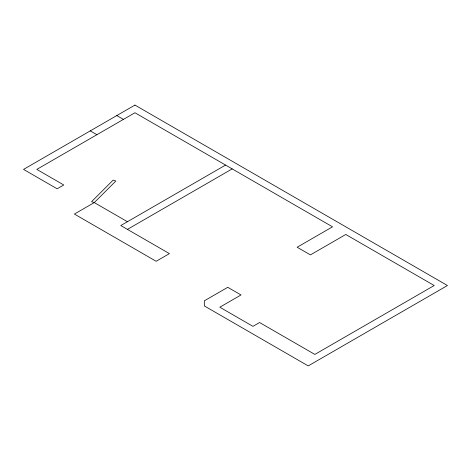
<?xml version="1.0" encoding="UTF-8"?>
<svg xmlns="http://www.w3.org/2000/svg" width="471" height="471" viewBox="0 0 471 471"><rect width="100%" height="100%" fill="white"/><g stroke="black" fill="none" stroke-linecap="round" stroke-linejoin="round"><path stroke-width="0.71" d="M225.556 165.068L120.794 225.55L169.419 253.622L156.154 261.275L74.383 214.064L94.277 202.577L115.842 181.011L113.134 180.11L91.568 201.676L94.277 202.577L127.423 221.717M127.423 229.377L232.185 168.895M116.796 115.566L123.426 119.399M90.273 130.879L96.902 134.706M134.941 105.092L23.55 169.401L57.144 188.8L63.773 184.968L36.809 169.401L134.941 112.752L332.526 226.822L297.16 247.24L310.424 254.893L345.785 234.481L434.191 285.52L314.846 354.422L259.592 322.523L252.962 326.35L219.81 307.21L241.022 294.964L227.764 287.304L204.337 300.834L204.337 305.932L308.211 365.908L447.45 285.52L134.941 105.092"/></g></svg>
